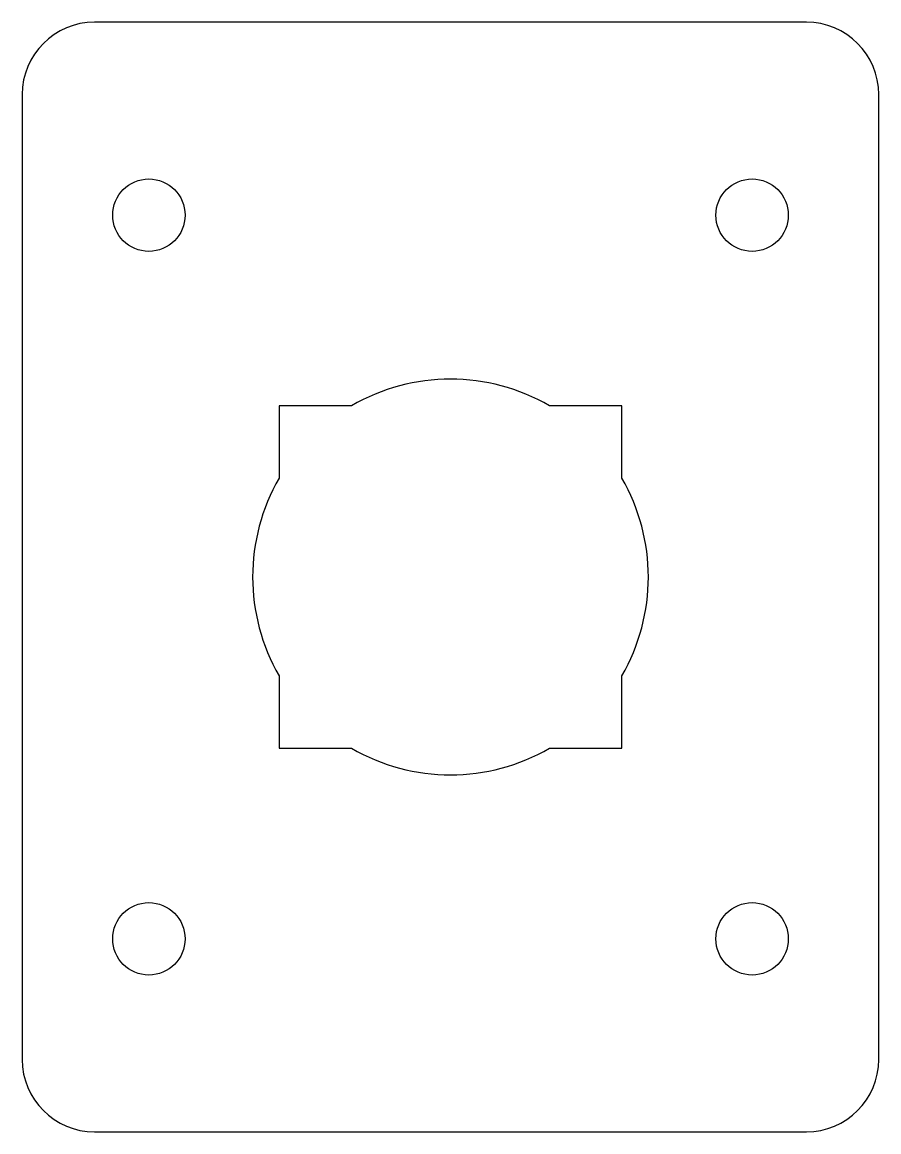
# Model space of a CAD drawing. Header units: millimetres. Extents: x -16.9 to 18.6, y -15.8 to 30.2.
import ezdxf

# ---------------------------------------------------------------- set-up
doc = ezdxf.new("R2010")
doc.units = ezdxf.units.MM

msp = doc.modelspace()

# ---------------------------------------------------------------- linework, layer by layer
at = {"color": 7, "linetype": 'Continuous', "lineweight": 25}
for p, q in [((15.612, 30.25), (-13.888, 30.25)), ((-16.888, 27.25), (-16.888, -12.75)), ((18.612, -12.75), (18.612, 27.25)), ((-3.24, 14.35), (-6.238, 14.35)), ((-6.238, 14.35), (-6.238, 11.352)), ((7.962, 14.35), (4.965, 14.35)), ((7.962, 11.352), (7.962, 14.35)), ((-6.238, 3.148), (-6.238, 0.15)), ((7.962, 0.15), (7.962, 3.148)), ((-6.238, 0.15), (-3.24, 0.15)), ((4.965, 0.15), (7.962, 0.15)), ((-13.888, -15.75), (15.612, -15.75))]:
    msp.add_line(p, q, dxfattribs=at)
for centre in [(-11.638, 22.25), (13.362, 22.25), (-11.638, -7.75), (13.362, -7.75)]:
    msp.add_circle(centre, 1.5, dxfattribs=at)
for centre, radius, start, end in [((-13.888, 27.25), 3, 90, 180), ((15.612, 27.25), 3, 0, 90), ((0.862, 7.25), 8.2, 59.9803, 120.0197), ((0.862, 7.25), 8.2, 149.9803, 210.0197), ((0.862, 7.25), 8.2, 329.9803, 30.0197), ((0.862, 7.25), 8.2, 239.9803, 300.0197), ((-13.888, -12.75), 3, 180, 270), ((15.612, -12.75), 3, 270, 0)]:
    msp.add_arc(centre, radius, start, end, dxfattribs=at)

doc.saveas('drawing.dxf')
